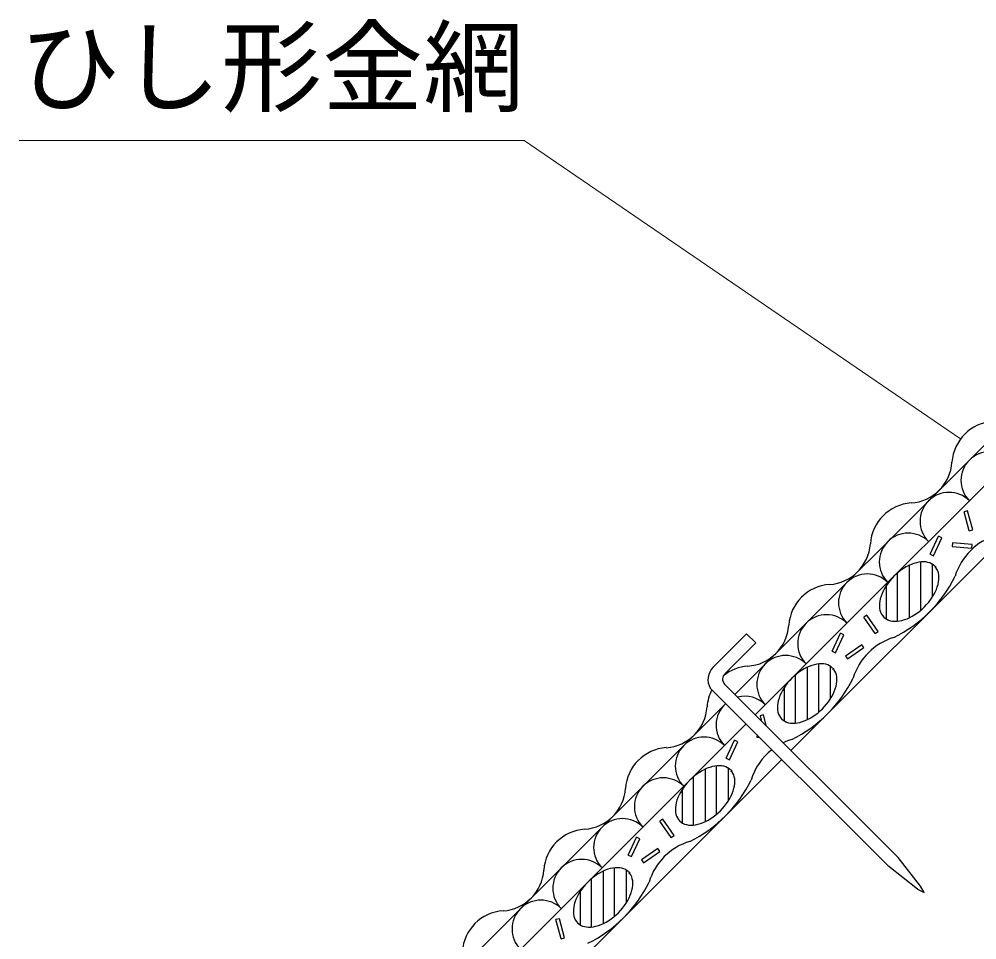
# Model space of a CAD drawing. Units: millimetres, scale not verified. Extents: x 200 to 8201, y 200 to 5825.
# Drawn here: x 1726 to 2390, y 2765 to 3404 of the extents above; entities that cross this region are included whole.
import ezdxf
from ezdxf.enums import TextEntityAlignment as Align

# ---------------------------------------------------------------- set-up
doc = ezdxf.new("R2010")
doc.units = ezdxf.units.MM
doc.header["$LTSCALE"] = 20
doc.layers.add('C-STR', color=7, linetype='Continuous', lineweight=25)
doc.layers.add('C-STR-HTXT', color=1, linetype='Continuous', lineweight=13)
doc.styles.add('ＭＳ ゴシック', font='')
doc.styles.get('ＭＳ ゴシック').set_extended_font_data('MS Gothic')

msp = doc.modelspace()

# ---------------------------------------------------------------- linework, layer by layer
at = {"layer": 'C-STR'}
for p, q in [((2222.22, 2935.46), (2569.51, 3282.75)), ((2300.61, 2985.6), (2583.54, 3268.53)), ((2261.1, 2896.6), (2608.29, 3243.79)), ((2384.64, 3048.88), (2381.09, 3062.12)), ((2357.59, 3032.69), (2363.38, 3045.12)), ((2372.88, 3038.05), (2386.54, 3036.86)), ((2351.03, 2993.82), (2351.03, 3027.35)), ((2343.03, 3025.01), (2343.03, 2988.63)), ((2359.03, 3025.82), (2359.03, 3002.88)), ((2361.57, 3024.5), (2360.71, 3023.5)), ((2335.03, 2986.29), (2335.03, 3019.82)), ((2327.03, 3010.76), (2327.03, 2987.82)), ((2319.56, 2977.73), (2311.7, 2988.97)), ((2236.35, 2921.34), (2300.61, 2985.6)), ((2207.01, 2954.22), (2230.3, 2977.53)), ((2236.67, 2971.16), (2230.3, 2977.53)), ((2289.75, 2965.43), (2295.54, 2977.86)), ((2236.67, 2971.16), (2215.42, 2949.9)), ((2300.39, 2960.06), (2311.62, 2967.92)), ((2272.32, 2954.3), (2272.32, 2917.92)), ((2280.32, 2923.11), (2280.32, 2956.64)), ((2288.32, 2955.11), (2288.32, 2932.17)), ((2290.86, 2953.78), (2290, 2952.79)), ((2264.32, 2915.58), (2264.32, 2949.11)), ((2215.12, 2942.56), (2335.37, 2822.38)), ((2205.15, 2939.8), (2329, 2816.02)), ((2256.32, 2940.05), (2256.32, 2917.11)), ((1868.67, 2581.91), (2215.86, 2929.1)), ((2242.08, 2921.34), (2239.67, 2920.7)), ((2239.67, 2920.7), (2240.5, 2917.6)), ((2244.02, 2914.08), (2242.08, 2921.34)), ((1882.79, 2567.79), (2229.98, 2914.98)), ((2237.58, 2907.39), (2237.44, 2905.8)), ((2216.17, 2891.27), (2221.96, 2903.7)), ((2237.44, 2905.8), (2239.33, 2905.64)), ((1907.55, 2543.05), (2254.74, 2890.24)), ((2201.61, 2883.59), (2201.61, 2847.21)), ((2209.61, 2852.4), (2209.61, 2885.93)), ((2217.61, 2884.4), (2217.61, 2861.45)), ((2220.15, 2883.07), (2219.29, 2882.08)), ((2193.61, 2844.87), (2193.61, 2878.4)), ((2185.61, 2869.34), (2185.61, 2846.4)), ((2178.14, 2836.31), (2170.28, 2847.54)), ((2148.33, 2824.01), (2154.12, 2836.44)), ((2158.97, 2818.64), (2170.2, 2826.5)), ((2350.93, 2802.59), (2335.37, 2822.38)), ((2138.9, 2781.69), (2138.9, 2815.21)), ((2348.81, 2800.47), (2329, 2816.02)), ((2122.9, 2774.16), (2122.9, 2807.69)), ((2130.9, 2812.88), (2130.9, 2776.5)), ((2146.9, 2813.69), (2146.9, 2790.74)), ((2149.44, 2812.36), (2148.58, 2811.37)), ((2353.41, 2797.99), (2350.93, 2802.59)), ((2114.9, 2798.63), (2114.9, 2775.69)), ((2348.81, 2800.47), (2353.41, 2797.99)), ((2101.8, 2766.03), (2098.25, 2779.28))]:
    msp.add_line(p, q, dxfattribs=at)
for points in [[(2384.64, 3048.88), (2387.05, 3049.52), (2383.5, 3062.76), (2381.09, 3062.12)], [(2357.59, 3032.69), (2359.85, 3031.64), (2365.64, 3044.06), (2363.38, 3045.12)], [(2386.54, 3036.86), (2386.75, 3039.34), (2373.1, 3040.53), (2372.88, 3038.05)], [(2360.71, 3024.5), (2359.72, 3025.35), (2358.6, 3026.07), (2357.36, 3026.64), (2356.02, 3027.06), (2354.57, 3027.32), (2353.04, 3027.43), (2351.43, 3027.38), (2349.76, 3027.18), (2348.03, 3026.82), (2346.27, 3026.31), (2344.48, 3025.65), (2342.69, 3024.84), (2340.89, 3023.9), (2339.11, 3022.83), (2337.36, 3021.64), (2335.66, 3020.33), (2334.01, 3018.92), (2332.43, 3017.42), (2330.93, 3015.84), (2329.52, 3014.19), (2328.21, 3012.49), (2327.02, 3010.74), (2325.95, 3008.96), (2325.01, 3007.16), (2324.21, 3005.37), (2323.55, 3003.58), (2323.03, 3001.82), (2322.67, 3000.09), (2322.47, 2998.42), (2322.42, 2996.81), (2322.53, 2995.28), (2322.79, 2993.83), (2323.21, 2992.49), (2323.78, 2991.25), (2324.5, 2990.13), (2325.36, 2989.14), (2326.35, 2988.28), (2327.47, 2987.57), (2328.7, 2987), (2330.05, 2986.58), (2331.49, 2986.31), (2333.03, 2986.2), (2334.64, 2986.25), (2336.31, 2986.46), (2338.03, 2986.82), (2339.8, 2987.33), (2341.58, 2987.99), (2343.38, 2988.79), (2345.18, 2989.73), (2346.95, 2990.8), (2348.7, 2992), (2350.41, 2993.3), (2352.06, 2994.71), (2353.64, 2996.21), (2355.14, 2997.79), (2356.55, 2999.44), (2357.85, 3001.15), (2359.05, 3002.9), (2360.12, 3004.68), (2361.06, 3006.47), (2361.86, 3008.27), (2362.52, 3010.06), (2363.03, 3011.82), (2363.39, 3013.54), (2363.6, 3015.21), (2363.65, 3016.82), (2363.54, 3018.36), (2363.27, 3019.8), (2362.85, 3021.15), (2362.28, 3022.38), (2361.57, 3023.5)], [(2319.56, 2977.73), (2321.6, 2979.16), (2313.74, 2990.39), (2311.7, 2988.97)], [(2289.75, 2965.43), (2292.01, 2964.38), (2297.8, 2976.8), (2295.54, 2977.86)], [(2311.62, 2967.92), (2310.19, 2969.96), (2298.96, 2962.1), (2300.39, 2960.06)], [(2290, 2953.78), (2289.01, 2954.64), (2287.89, 2955.36), (2286.65, 2955.93), (2285.31, 2956.35), (2283.86, 2956.61), (2282.33, 2956.72), (2280.72, 2956.67), (2279.05, 2956.47), (2277.32, 2956.11), (2275.56, 2955.59), (2273.77, 2954.93), (2271.98, 2954.13), (2270.18, 2953.19), (2268.4, 2952.12), (2266.65, 2950.93), (2264.95, 2949.62), (2263.3, 2948.21), (2261.72, 2946.71), (2260.22, 2945.13), (2258.81, 2943.48), (2257.5, 2941.78), (2256.31, 2940.03), (2255.24, 2938.25), (2254.3, 2936.45), (2253.49, 2934.66), (2252.83, 2932.87), (2252.32, 2931.11), (2251.96, 2929.38), (2251.76, 2927.71), (2251.71, 2926.1), (2251.82, 2924.57), (2252.08, 2923.12), (2252.5, 2921.78), (2253.07, 2920.54), (2253.79, 2919.42), (2254.65, 2918.43), (2255.64, 2917.57), (2256.76, 2916.86), (2257.99, 2916.29), (2259.34, 2915.87), (2260.78, 2915.6), (2262.32, 2915.49), (2263.93, 2915.54), (2265.6, 2915.75), (2267.32, 2916.11), (2269.08, 2916.62), (2270.87, 2917.28), (2272.67, 2918.08), (2274.46, 2919.02), (2276.24, 2920.09), (2277.99, 2921.29), (2279.7, 2922.59), (2281.35, 2924), (2282.93, 2925.5), (2284.43, 2927.08), (2285.84, 2928.73), (2287.14, 2930.44), (2288.34, 2932.19), (2289.41, 2933.96), (2290.35, 2935.76), (2291.15, 2937.56), (2291.81, 2939.34), (2292.32, 2941.11), (2292.68, 2942.83), (2292.89, 2944.5), (2292.94, 2946.11), (2292.83, 2947.65), (2292.56, 2949.09), (2292.14, 2950.44), (2291.57, 2951.67), (2290.86, 2952.79)], [(2216.17, 2891.27), (2218.43, 2890.22), (2224.22, 2902.64), (2221.96, 2903.7)], [(2219.29, 2883.07), (2218.3, 2883.93), (2217.18, 2884.65), (2215.94, 2885.22), (2214.6, 2885.64), (2213.15, 2885.9), (2211.62, 2886.01), (2210.01, 2885.96), (2208.34, 2885.76), (2206.61, 2885.4), (2204.85, 2884.88), (2203.06, 2884.22), (2201.27, 2883.42), (2199.47, 2882.48), (2197.69, 2881.41), (2195.94, 2880.22), (2194.24, 2878.91), (2192.59, 2877.5), (2191.01, 2876), (2189.51, 2874.42), (2188.1, 2872.77), (2186.79, 2871.07), (2185.6, 2869.32), (2184.53, 2867.54), (2183.59, 2865.74), (2182.78, 2863.94), (2182.12, 2862.16), (2181.61, 2860.4), (2181.25, 2858.67), (2181.05, 2857), (2181, 2855.39), (2181.11, 2853.86), (2181.37, 2852.41), (2181.79, 2851.07), (2182.36, 2849.83), (2183.08, 2848.71), (2183.93, 2847.72), (2184.93, 2846.86), (2186.04, 2846.15), (2187.28, 2845.58), (2188.63, 2845.16), (2190.07, 2844.89), (2191.61, 2844.78), (2193.22, 2844.83), (2194.89, 2845.04), (2196.61, 2845.4), (2198.37, 2845.91), (2200.16, 2846.57), (2201.96, 2847.37), (2203.75, 2848.31), (2205.53, 2849.38), (2207.28, 2850.58), (2208.99, 2851.88), (2210.64, 2853.29), (2212.22, 2854.79), (2213.72, 2856.37), (2215.13, 2858.02), (2216.43, 2859.73), (2217.63, 2861.48), (2218.7, 2863.25), (2219.64, 2865.05), (2220.44, 2866.85), (2221.1, 2868.63), (2221.61, 2870.4), (2221.97, 2872.12), (2222.18, 2873.79), (2222.22, 2875.4), (2222.12, 2876.93), (2221.85, 2878.38), (2221.43, 2879.73), (2220.86, 2880.96), (2220.15, 2882.08)], [(2178.14, 2836.31), (2180.18, 2837.74), (2172.32, 2848.97), (2170.28, 2847.54)], [(2148.33, 2824.01), (2150.59, 2822.96), (2156.38, 2835.38), (2154.12, 2836.44)], [(2170.2, 2826.5), (2168.77, 2828.54), (2157.54, 2820.68), (2158.97, 2818.64)], [(2148.58, 2812.36), (2147.59, 2813.22), (2146.47, 2813.94), (2145.23, 2814.51), (2143.89, 2814.92), (2142.44, 2815.19), (2140.91, 2815.3), (2139.3, 2815.25), (2137.63, 2815.05), (2135.9, 2814.69), (2134.14, 2814.17), (2132.35, 2813.51), (2130.55, 2812.71), (2128.76, 2811.77), (2126.98, 2810.7), (2125.23, 2809.51), (2123.53, 2808.2), (2121.88, 2806.79), (2120.29, 2805.29), (2118.79, 2803.71), (2117.39, 2802.06), (2116.08, 2800.36), (2114.89, 2798.61), (2113.82, 2796.83), (2112.88, 2795.03), (2112.07, 2793.23), (2111.41, 2791.45), (2110.9, 2789.69), (2110.54, 2787.96), (2110.34, 2786.29), (2110.29, 2784.68), (2110.4, 2783.15), (2110.66, 2781.7), (2111.08, 2780.36), (2111.65, 2779.12), (2112.37, 2778), (2113.22, 2777.01), (2114.22, 2776.15), (2115.33, 2775.43), (2116.57, 2774.86), (2117.92, 2774.45), (2119.36, 2774.18), (2120.9, 2774.07), (2122.5, 2774.12), (2124.18, 2774.33), (2125.9, 2774.69), (2127.66, 2775.2), (2129.45, 2775.86), (2131.25, 2776.66), (2133.04, 2777.6), (2134.82, 2778.67), (2136.57, 2779.86), (2138.28, 2781.17), (2139.93, 2782.58), (2141.51, 2784.08), (2143.01, 2785.66), (2144.42, 2787.31), (2145.72, 2789.02), (2146.91, 2790.76), (2147.99, 2792.54), (2148.93, 2794.34), (2149.73, 2796.14), (2150.39, 2797.92), (2150.9, 2799.69), (2151.26, 2801.41), (2151.47, 2803.08), (2151.51, 2804.69), (2151.41, 2806.22), (2151.14, 2807.67), (2150.72, 2809.02), (2150.15, 2810.25), (2149.44, 2811.37)], [(2101.8, 2766.03), (2104.2, 2766.68), (2100.65, 2779.92), (2098.25, 2779.28)]]:
    msp.add_lwpolyline(points, dxfattribs=at)
at = {"layer": 'C-STR', "color": 1}
for centre, start, end in [((2403.04, 3094.47), 93.88791, 176.11209), ((2342.34, 3098.6), 273.88791, 356.11209), ((2346.47, 3037.91), 93.88791, 176.11209), ((2285.77, 3042.03), 273.88791, 356.11209), ((2289.9, 2981.34), 93.88791, 176.11209), ((2229.21, 2985.46), 273.88791, 356.11209), ((2233.33, 2924.77), 93.88791, 128.84388), ((2233.33, 2924.77), 152.80153, 176.11209), ((2172.64, 2928.89), 273.88791, 356.11209), ((2176.76, 2868.2), 93.88791, 176.11209), ((2116.07, 2872.33), 273.88791, 356.11209), ((2120.19, 2811.63), 93.88791, 176.11209), ((2059.5, 2815.76), 273.88791, 356.11209), ((2063.63, 2755.06), 93.88791, 176.11209)]:
    msp.add_arc(centre, 30.42, start, end, dxfattribs=at)
at = {"layer": 'C-STR'}
for centre, radius, start, end in [((2398.89, 3083.89), 20, 45, 225), ((2370.61, 3055.61), 20, 45, 225), ((2342.33, 3027.32), 20, 45, 225), ((2415.51, 3005.05), 42.5, 106.92751, 163.07249), ((2314.04, 2999.04), 20, 45, 225), ((2291.77, 3058.08), 92.5, 296.07536, 333.92464), ((2285.76, 2970.76), 20, 45, 225), ((2344.8, 2934.34), 42.5, 106.92751, 163.07249), ((2257.47, 2942.47), 20, 45, 225), ((2215.7, 2945.77), 12.12, 135.76262, 209.53793), ((2218.66, 2946.09), 5, 130.3409, 225.01704), ((2221.06, 2987.37), 92.5, 296.07536, 333.92464), ((2229.19, 2914.19), 20, 45, 104.61141), ((2229.19, 2914.19), 20, 131.79999, 225), ((2200.9, 2885.9), 20, 45, 225), ((2274.09, 2863.63), 42.5, 106.92751, 115.58045), ((2274.09, 2863.63), 42.5, 128.06729, 163.07249), ((2172.62, 2857.62), 20, 45, 225), ((2150.35, 2916.66), 92.5, 296.07536, 333.92464), ((2144.34, 2829.33), 20, 45, 225), ((2203.38, 2792.92), 42.5, 106.92751, 163.07249), ((2116.05, 2801.05), 20, 45, 225), ((2079.64, 2845.95), 92.5, 296.07536, 333.92464), ((2087.77, 2772.77), 20, 45, 225)]:
    msp.add_arc(centre, radius, start, end, dxfattribs=at)
at = {"layer": 'C-STR-HTXT'}
for p, q in [((1726.19, 3319.54), (2076.19, 3319.54)), ((2076.19, 3319.54), (2378.69, 3112.71))]:
    msp.add_line(p, q, dxfattribs=at)

# ---------------------------------------------------------------- texts
at = {"layer": 'C-STR-HTXT', "color": 7, "style": 'ＭＳ ゴシック'}
msp.add_text('ひし形金網', height=51.32, dxfattribs=at).set_placement((1726.19, 3329.54), align=Align.BOTTOM_LEFT)

doc.saveas('drawing.dxf')
